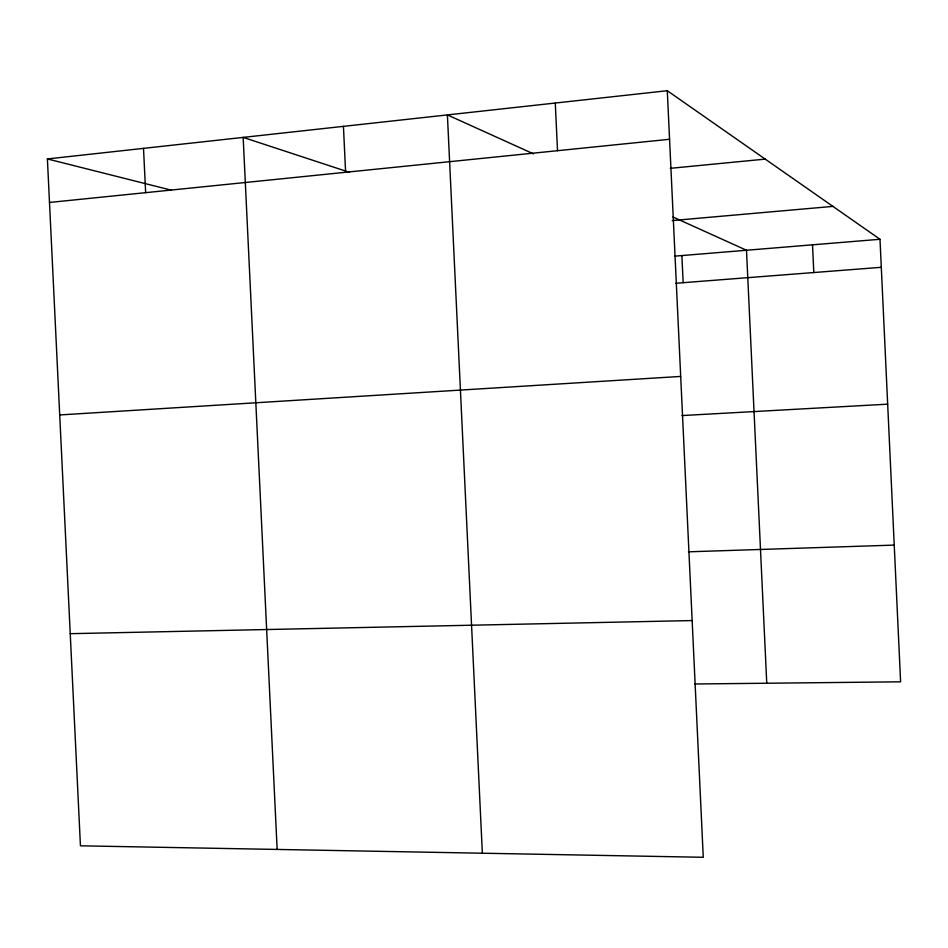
<?xml version="1.0" encoding="UTF-8"?>
<svg xmlns="http://www.w3.org/2000/svg" width="948" height="948" viewBox="0 0 948 948"><rect width="100%" height="100%" fill="white"/><g stroke="black" fill="none" stroke-linecap="round" stroke-linejoin="round"><path stroke-width="1.42" d="M667.285 90.712L703.262 857.288L80.438 845.817L47.4 158.944L667.285 90.712L879.993 239.275L900.6 681.825L694.611 683.994M49.497 202.457L669.561 139.273M670.283 168.329L765.226 159.122M672.239 220.564L832.913 206.391M674.526 256.173L879.993 239.275M675.794 283.262L881.296 267.3M59.712 414.94L680.688 376.427M682.003 415.568L887.672 404.168M688.402 551.819L894.237 545.1M70.235 633.679L692.147 620.561M47.4 158.944L171.458 190.216M349.208 172.24L243.162 137.389L277.148 849.444M533.499 153.872L447.397 114.909L482.354 853.224M672.962 216.985L746.491 250.248L766.754 683.235M681.873 255.569L683.153 282.682M555.279 103.036L557.519 150.696M343.437 126.357L345.617 172.287M143.515 148.362L145.648 192.657M812.519 244.821L813.811 272.538"/></g></svg>
